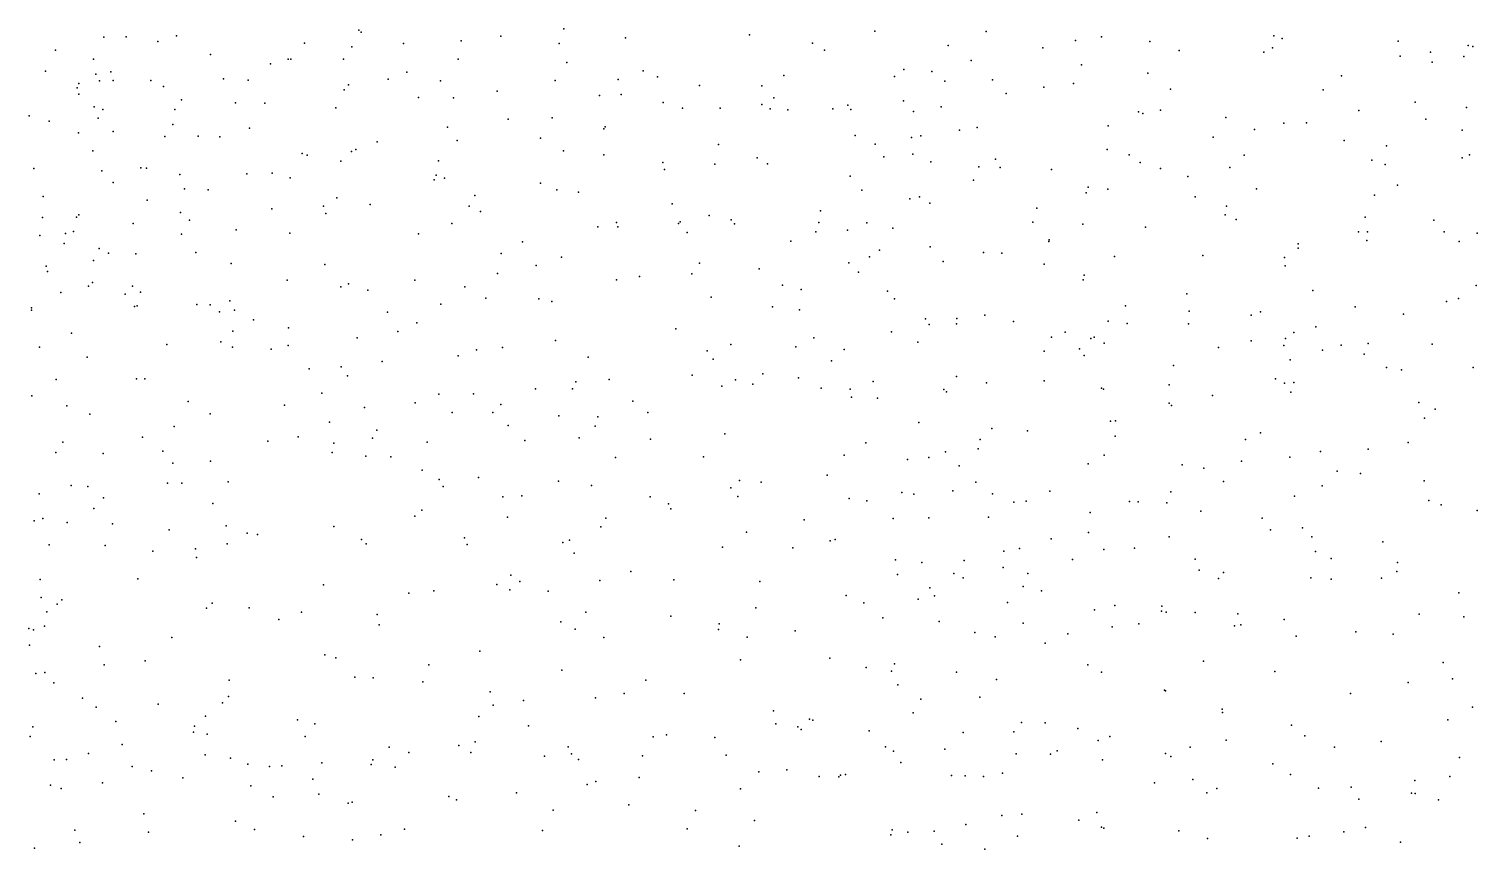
# Model space of a CAD drawing. Header units: metres. Extents: x -23.9 to 23.9, y -27.4 to 27.4.
# Drawn here: x -5.975 to -2.995, y 1.676 to 3.363 of the extents above; entities that cross this region are included whole.
import ezdxf

# ---------------------------------------------------------------- set-up
doc = ezdxf.new("R2010")
doc.units = ezdxf.units.M

msp = doc.modelspace()

# ---------------------------------------------------------------- linework, layer by layer
for p in [(-5.8206, 3.3468, 28.0219), (-5.7747, 3.3472, 28.5209), (-5.71, 3.3377, 27.5799), (-5.6716, 3.3495, 14.1623), (-5.2961, 3.3607, 26.734), (-5.2911, 3.3567, 17.3398), (-5.0855, 3.3388, 17.1034), (-5.0039, 3.3483, 13.3625), (-4.8746, 3.3634, 25.8072), (-4.7473, 3.3452, 29.299), (-4.4924, 3.3513, 13.7434), (-4.2342, 3.3589, 20.8488), (-4.005, 3.3582, 25.313), (-3.8216, 3.3396, 25.6806), (-3.7677, 3.3474, 25.2346), (-3.4131, 3.3494, 13.1032), (-3.3959, 3.344, 15.2456), (-3.1578, 3.3385, 15.1414), (-5.9202, 3.3199, 14.2698), (-5.6014, 3.3111, 27.2591), (-5.4079, 3.3339, 14.0854), (-5.3107, 3.3263, -24.47), (-5.2043, 3.3337, 14.0042), (-4.8842, 3.3335, 26.3143), (-4.363, 3.3343, 16.0922), (-4.3379, 3.3196, 13.6091), (-4.0832, 3.3291, -12.6668), (-3.8889, 3.3247, 29.3055), (-3.6686, 3.3373, 2.7884), (-3.6081, 3.3189, 15.3707), (-3.4341, 3.3157, 29.2034), (-3.4159, 3.3244, 2.8429), (-3.0911, 3.3154, 13.1977), (-3.0137, 3.3295, 25.2807), (-3.0039, 3.3276, 15.082), (-5.8422, 3.3012, 27.8691), (-5.478, 3.2916, 28.9949), (-5.4413, 3.3011, 17.4138), (-5.4364, 3.301, 26.8633), (-5.3277, 3.3014, 29.1078), (-5.0919, 3.3014, 1.6932), (-4.8683, 3.2942, 16.8597), (-4.1749, 3.2801, 13.4182), (-4.0359, 3.2988, 21.7024), (-3.8093, 3.2893, 22.2255), (-3.1534, 3.3074, 29.1636), (-3.0874, 3.2949, 23.7486), (-3.0225, 3.307, 29.0533), (-5.9409, 3.2766, 15.9714), (-5.8721, 3.2509, 28.2031), (-5.8371, 3.2707, 1.0017), (-5.8298, 3.2569, 14.106), (-5.8068, 3.2751, 14.1823), (-5.8015, 3.2577, 26.0527), (-5.7245, 3.2572, 27.4171), (-5.5744, 3.2611, 27.0734), (-5.5238, 3.2578, -13.5605), (-5.3176, 3.2485, 25.9304), (-5.2356, 3.2603, 13.5484), (-5.1977, 3.2744, 17.1983), (-5.1279, 3.2569, 15.8085), (-4.8922, 3.2577, 13.8163), (-4.7623, 3.2591, 26.1599), (-4.7111, 3.2776, 13.7565), (-4.6816, 3.265, 16.6581), (-4.4216, 3.2678, 25.9493), (-4.1937, 3.2655, 15.7662), (-4.1173, 3.2761, 25.8013), (-4.0903, 3.2557, 15.6616), (-3.9921, 3.2588, 29.3633), (-3.8256, 3.2509, 15.5444), (-3.6724, 3.2728, 25.5688), (-3.274, 3.267, 19.5437), (-5.8761, 3.2425, 17.4925), (-5.8727, 3.2295, 27.6985), (-5.6984, 3.2447, -24.4836), (-5.3262, 3.238, 17.2778), (-5.1737, 3.2225, 29.3184), (-5.1015, 3.2215, 13.8752), (-5.0115, 3.2354, 26.3101), (-4.8007, 3.2265, 13.2971), (-4.7561, 3.2288, -13.0472), (-4.5955, 3.247, 26.033), (-4.4669, 3.2461, 29.4002), (-4.4421, 3.222, 16.3846), (-3.9644, 3.2309, 13.2667), (-3.8864, 3.2436, 15.7914), (-3.6262, 3.2395, 13.1059), (-3.3118, 3.238, 25.3637), (-5.8407, 3.2035, 28.5938), (-5.823, 3.1975, 27.5031), (-5.6751, 3.1978, 15.662), (-5.6608, 3.2179, 28.9226), (-5.5499, 3.2111, 17.3784), (-5.4893, 3.2104, 26.7668), (-5.3432, 3.201, 1.4435), (-4.67, 3.212, 1.98), (-4.6299, 3.2004, 13.6645), (-4.5527, 3.2002, 16.4901), (-4.4669, 3.2082, 25.4894), (-4.4498, 3.1994, 13.6303), (-4.4136, 3.1972, 13.073), (-4.3207, 3.1991, 25.8654), (-4.2902, 3.2066, 29.4482), (-4.2838, 3.198, 13.4569), (-4.1757, 3.2157, 15.7634), (-4.1548, 3.1939, 29.4345), (-4.0982, 3.2034, 13.3075), (-3.6915, 3.1927, 15.545), (-3.6831, 3.1897, 22.4551), (-3.6468, 3.1961, 29.3143), (-3.2383, 3.1959, 23.3299), (-3.1228, 3.2131, 13.0838), (-3.0168, 3.2021, 15.2229), (-5.9746, 3.1849, 14.3247), (-5.9331, 3.1736, 28.0699), (-5.8325, 3.1799, 28.7536), (-5.6792, 3.1671, 27.0903), (-5.5211, 3.1593, 29.1234), (-5.114, 3.1614, -13.2987), (-4.9886, 3.1777, 16.9217), (-4.8984, 3.1807, 26.1803), (-4.7891, 3.1623, 13.7003), (-4.0236, 3.1608, 2.4964), (-3.7542, 3.1642, 25.5553), (-3.5122, 3.1813, 29.2902), (-3.3926, 3.1695, 15.4317), (-3.3458, 3.1705, 29.2567), (-3.1005, 3.1779, 25.2232), (-5.873, 3.1495, 14.1856), (-5.8018, 3.1527, 17.38), (-5.6952, 3.142, 14.0604), (-5.627, 3.1426, 26.9075), (-5.5824, 3.1414, 1.2003), (-5.2583, 3.1315, 29.3862), (-5.0941, 3.1336, 17.0186), (-4.9221, 3.1387, 29.4207), (-4.7923, 3.1578, 16.6976), (-4.275, 3.1439, 2.2901), (-4.1592, 3.1402, 21.4021), (-4.1398, 3.1438, 25.7449), (-4.0599, 3.1554, 20.4008), (-3.5381, 3.1405, -24.3769), (-3.4529, 3.1563, 24.8835), (-3.2685, 3.1339, 25.2877), (-3.0259, 3.1553, 19.2354), (-5.8434, 3.1124, 28.8908), (-5.4127, 3.1075, 15.6286), (-5.4022, 3.1037, 17.217), (-5.3114, 3.1113, 13.8776), (-5.3021, 3.1153, 26.3982), (-4.8753, 3.1124, 15.6923), (-4.792, 3.1042, 25.6917), (-4.5561, 3.1255, 29.4728), (-4.2337, 3.1261, 21.125), (-4.2158, 3.1001, 13.3022), (-4.1562, 3.1056, 25.2878), (-3.7566, 3.1152, 13.0536), (-3.7112, 3.1046, 15.6488), (-3.4747, 3.1036, 12.902), (-3.1818, 3.1227, 23.9148), (-3.0107, 3.1042, 29.0572), (-5.9647, 3.0761, 14.279), (-5.8253, 3.0715, 27.2004), (-5.7451, 3.0774, 28.9925), (-5.7332, 3.0772, 26.9975), (-5.3335, 3.0915, 13.7408), (-5.1326, 3.0919, 29.4283), (-4.6703, 3.089, 16.5426), (-4.6669, 3.0746, 25.9582), (-4.5639, 3.0851, 13.5723), (-4.4766, 3.0984, 16.3502), (-4.4553, 3.0861, 25.8743), (-4.1192, 3.0903, 13.2112), (-4.0201, 3.0795, 12.9383), (-3.9864, 3.0958, 25.6405), (-3.9762, 3.0786, 29.4514), (-3.871, 3.0745, 15.7551), (-3.6887, 3.0886, 20.0109), (-3.6467, 3.0761, 25.0196), (-3.5036, 3.0787, 15.5807), (-3.2115, 3.0932, 15.4301), (-3.1843, 3.0847, 24.5852), (-3.026, 3.0982, 25.1434), (-5.8018, 3.0475, 17.2648), (-5.6643, 3.064, 17.2491), (-5.5264, 3.0656, 26.5261), (-5.4747, 3.067, 13.9113), (-5.4372, 3.0573, 13.978), (-5.141, 3.0531, 25.8898), (-5.1373, 3.0624, 13.7678), (-5.1197, 3.0563, 15.6489), (-4.9222, 3.0464, 16.7878), (-4.2852, 3.0603, 16.1381), (-4.0315, 3.0523, 21.7451), (-3.5901, 3.06, 25.4165), (-3.1589, 3.0422, 24.2042), (-5.9457, 3.0185, 28.5336), (-5.7321, 3.0115, 26.834), (-5.6547, 3.0343, 26.7078), (-5.6061, 3.0324, 13.9392), (-5.3418, 3.0162, 17.099), (-5.0577, 3.0211, 26.1418), (-4.8885, 3.0327, 26.0368), (-4.844, 3.0274, 29.5066), (-4.261, 3.0316, 29.5422), (-4.1626, 3.0139, 15.9905), (-4.1426, 3.0179, 25.6815), (-3.7993, 3.0265, 22.2868), (-3.7957, 3.0377, 29.43), (-3.7549, 3.0341, 25.4886), (-3.5749, 3.0178, 15.6157), (-3.4487, 3.0347, 29.3178), (-3.2062, 3.0217, 29.1983), (-5.8726, 2.9809, 28.9052), (-5.6629, 2.9859, 15.2782), (-5.4753, 2.9934, -24.5641), (-5.3688, 2.9987, 29.3514), (-5.3638, 2.9834, 26.3167), (-5.2732, 3.0023, 13.778), (-5.0689, 2.999, 16.8899), (-5.0458, 2.9877, -24.5616), (-4.6516, 3.0036, 29.5456), (-4.3461, 2.9893, 13.4003), (-4.1211, 3.0047, 29.5231), (-3.9007, 2.9949, 25.1748), (-3.5132, 2.9807, 12.8051), (-3.5106, 2.9991, 12.8539), (-5.9473, 2.9758, 28.6944), (-5.877, 2.9761, 14.1617), (-5.7603, 2.963, 26.0507), (-5.6445, 2.9701, 26.5386), (-5.1051, 2.9629, 29.4917), (-4.8044, 2.9564, 13.4319), (-4.7659, 2.9653, 25.9397), (-4.7629, 2.9561, 16.5812), (-4.6381, 2.963, 25.5532), (-4.6347, 2.9667, 16.4542), (-4.5755, 2.9795, 1.9303), (-4.5298, 2.9709, 16.3489), (-4.5234, 2.9626, 13.2557), (-4.3494, 2.9652, 15.5703), (-4.2509, 2.9647, -12.833), (-4.1971, 2.9535, 13.1801), (-3.909, 2.9661, 22.0745), (-3.8061, 2.9615, 12.9333), (-3.6776, 2.9558, 29.4069), (-3.4908, 2.9712, 15.6904), (-3.2253, 2.9763, 25.184), (-3.0838, 2.9698, 12.8825), (-5.9525, 2.9382, 27.411), (-5.9025, 2.9222, 14.7378), (-5.8996, 2.9425, 17.1029), (-5.8831, 2.947, 27.1455), (-5.661, 2.941, 29.1212), (-5.5488, 2.9499, 17.1), (-5.4385, 2.9435, 1.2294), (-5.1731, 2.9421, 13.6903), (-4.9591, 2.9257, 13.5889), (-4.6208, 2.9448, 13.4857), (-4.4072, 2.9268, 16.2376), (-4.3559, 2.946, 25.7551), (-4.2908, 2.9495, 20.8794), (-3.8766, 2.9258, 20.1525), (-3.8754, 2.9294, 29.4801), (-3.3632, 2.921, 25.2271), (-3.2391, 2.9463, 15.6008), (-3.2221, 2.9285, -24.3581), (-3.2206, 2.9461, 12.8039), (-3.0627, 2.9457, 15.5198), (-3.0321, 2.9264, 15.5532), (-2.9952, 2.943, 29.0554), (-5.8305, 2.9117, 13.7437), (-5.8116, 2.902, 26.7992), (-5.7553, 2.9005, 26.6173), (-5.6315, 2.9037, 13.7532), (-5.0035, 2.9012, 15.4975), (-4.8791, 2.8938, 25.946), (-4.2453, 2.8946, 20.503), (-4.2248, 2.9085, 13.0137), (-4.1205, 2.9153, 21.5313), (-4.0109, 2.9035, 15.8786), (-3.9733, 2.9021, 25.534), (-3.7413, 2.8956, 12.8795), (-3.5597, 2.8975, 22.7128), (-3.3913, 2.893, 19.6351), (-3.3634, 2.9121, 12.7442), (-5.9394, 2.8757, 28.8038), (-5.9366, 2.8641, 14.2268), (-5.8419, 2.8873, 14.4509), (-5.5591, 2.8812, 26.3565), (-5.3659, 2.8786, -13.5621), (-4.9316, 2.8769, 16.6993), (-4.595, 2.8817, 25.8316), (-4.4724, 2.8697, 25.7737), (-4.2878, 2.8821, 13.2523), (-4.2679, 2.8628, 25.6666), (-4.0939, 2.8848, 13.0046), (-3.886, 2.8798, -24.5257), (-3.3903, 2.876, 23.0203), (-5.8528, 2.8341, 28.9956), (-5.8445, 2.8421, -13.9009), (-5.762, 2.8344, 13.6249), (-5.444, 2.8466, 13.6809), (-5.3329, 2.8332, 26.158), (-5.3172, 2.8389, 29.4162), (-5.1807, 2.8468, 1.3769), (-5.0782, 2.8329, 16.767), (-5.0108, 2.8602, 29.5548), (-4.7659, 2.847, 25.8789), (-4.7184, 2.8542, 13.4412), (-4.611, 2.8595, 15.4914), (-4.4246, 2.836, 13.3739), (-3.8055, 2.8476, 12.8254), (-3.8037, 2.8572, 25.4228), (-2.9968, 2.8355, 12.8125), (-5.9093, 2.821, 13.5862), (-5.777, 2.8175, 0.8726), (-5.7453, 2.8217, 16.9898), (-5.5619, 2.8041, 13.5981), (-5.2774, 2.826, 13.6443), (-5.0352, 2.8094, 13.5311), (-4.9257, 2.8083, 1.554), (-4.8991, 2.8027, 13.4695), (-4.5709, 2.8119, 13.3844), (-4.3859, 2.8276, -24.5844), (-4.2082, 2.8239, 2.1657), (-4.1939, 2.8083, 16.0508), (-3.5925, 2.8184, 12.6916), (-3.333, 2.8252, 29.2456), (-3.0582, 2.8028, 25.0553), (-3.0332, 2.8092, 19.1917), (-5.9701, 2.7899, 13.945), (-5.9701, 2.7848, 13.7993), (-5.7579, 2.7925, 26.4299), (-5.7524, 2.7936, 29.1001), (-5.6297, 2.7963, 14.2485), (-5.6022, 2.7958, 16.9636), (-5.5829, 2.7813, 29.2541), (-5.5523, 2.7849, 15.0279), (-5.2374, 2.781, 16.828), (-5.1273, 2.7973, 25.8555), (-4.4447, 2.7917, 25.3805), (-4.3896, 2.7853, 25.6898), (-4.0077, 2.7746, 29.5416), (-3.7186, 2.7938, 29.4364), (-3.5873, 2.7828, 15.708), (-3.4601, 2.7745, 12.6406), (-3.4405, 2.7813, 15.6558), (-3.246, 2.7915, 19.4508), (-3.1466, 2.7768, 12.6638), (-5.5558, 2.7415, 1.0284), (-5.5132, 2.7652, 25.9926), (-5.4411, 2.7485, 13.5207), (-5.177, 2.759, 25.9902), (-4.644, 2.7463, 16.4508), (-4.1304, 2.7672, 25.546), (-4.1229, 2.7553, 15.4034), (-4.0661, 2.7569, 15.9357), (-4.0657, 2.768, 20.2895), (-3.9493, 2.7616, 12.8161), (-3.7543, 2.7625, 15.406), (-3.7154, 2.7577, 25.3257), (-3.5891, 2.7569, -12.6045), (-3.3267, 2.7507, 2.7338), (-5.8872, 2.7373, 16.8423), (-5.6916, 2.7144, 16.8665), (-5.5802, 2.7194, 13.4573), (-5.4419, 2.7119, 29.3619), (-5.2997, 2.7282, 26.0393), (-5.2162, 2.7408, 29.5002), (-4.8913, 2.7225, 16.5807), (-4.5308, 2.7145, 16.365), (-4.3598, 2.7276, 29.6708), (-4.2004, 2.7405, 21.3457), (-4.1462, 2.719, 12.9571), (-3.8708, 2.7291, 25.0244), (-3.8426, 2.7397, 22.2625), (-3.79, 2.7264, 12.7033), (-3.7829, 2.7292, 2.4873), (-3.7627, 2.7172, 15.7586), (-3.4603, 2.7218, 29.3025), (-3.3931, 2.7122, 23.6637), (-3.3893, 2.7268, 23.9855), (-3.3721, 2.7389, 25.1858), (-3.2751, 2.713, 12.5875), (-3.2193, 2.7164, 25.1248), (-3.0877, 2.7149, 15.5197), (-5.953, 2.7084, 13.397), (-5.8554, 2.6881, 29.052), (-5.5562, 2.7089, 26.197), (-5.4766, 2.7043, 16.8336), (-5.0917, 2.6911, 16.6787), (-5.0541, 2.7033, 29.6088), (-5.0009, 2.7083, 25.897), (-4.8246, 2.6879, 13.3504), (-4.5795, 2.7009, 13.4187), (-4.567, 2.6842, -13.0693), (-4.3973, 2.7091, 16.2644), (-4.2976, 2.7039, 13.1467), (-3.8858, 2.7002, 25.3963), (-3.8131, 2.7052, 29.4783), (-3.8034, 2.6917, 20.0104), (-3.5269, 2.7078, 12.8224), (-3.3796, 2.6824, 24.2929), (-3.3132, 2.7027, 15.3668), (-3.2274, 2.6941, 15.5655), (-5.3987, 2.6642, 13.3875), (-5.3327, 2.6683, 16.7531), (-5.2483, 2.6793, 13.4293), (-4.4647, 2.6542, 25.6613), (-4.3233, 2.6805, 1.9818), (-3.62, 2.6713, 12.5664), (-3.1816, 2.6669, 29.1497), (-3.1504, 2.6622, 12.5549), (-3.0032, 2.6667, 15.3443), (-5.9189, 2.6419, 26.8994), (-5.7535, 2.6436, 29.1595), (-5.7365, 2.6434, 26.2602), (-5.3194, 2.6496, 29.4525), (-4.933, 2.6227, 29.6689), (-4.8565, 2.6228, 13.6276), (-4.8496, 2.6373, 25.8029), (-4.781, 2.6424, -24.639), (-4.6103, 2.6509, 25.7187), (-4.5495, 2.6287, 1.7521), (-4.521, 2.6417, 13.2572), (-4.4857, 2.6328, 29.7031), (-4.3917, 2.6454, 15.308), (-4.3447, 2.6247, 20.8329), (-4.2378, 2.6381, 20.4182), (-4.0664, 2.6484, 12.9849), (-4.0047, 2.6352, -12.8135), (-3.886, 2.6396, 12.6693), (-3.7681, 2.6242, 12.5959), (-3.629, 2.6313, 25.2952), (-3.4101, 2.6434, 19.6118), (-3.3912, 2.6349, 23.2013), (-3.3719, 2.6361, 29.2472), (-5.9693, 2.6089, -24.5038), (-5.6477, 2.5969, 16.7275), (-5.3722, 2.614, 14.7994), (-5.1804, 2.5939, 14.9578), (-5.1314, 2.6121, 13.3326), (-5.0605, 2.6127, 1.3429), (-4.7327, 2.5975, 29.7245), (-4.2853, 2.6221, 16.1645), (-4.2827, 2.6058, 25.5619), (-4.2292, 2.6039, 12.99), (-4.0921, 2.6218, 15.9834), (-4.087, 2.617, 21.6561), (-3.7637, 2.6221, 25.3504), (-3.629, 2.5932, 15.2719), (-3.5396, 2.6096, -24.5231), (-3.3782, 2.6159, 12.5154), (-3.115, 2.5949, -24.4171), (-5.8974, 2.588, 26.7667), (-5.8498, 2.5709, 26.5182), (-5.6023, 2.5713, 13.2124), (-5.449, 2.5893, 16.7109), (-5.2843, 2.5847, 16.655), (-5.1042, 2.5741, 16.5788), (-5.0202, 2.5745, -13.4501), (-5.0041, 2.5905, 25.7235), (-4.8849, 2.5676, 13.2829), (-4.8041, 2.5657, 1.5163), (-4.7016, 2.574, 13.244), (-3.6236, 2.5885, 15.6873), (-3.103, 2.5628, 29.0977), (-3.0817, 2.5813, 25.0752), (-5.6763, 2.5452, 29.2455), (-5.3565, 2.5545, 1.0814), (-5.2591, 2.5379, 13.1966), (-4.9888, 2.5477, 13.9325), (-4.8099, 2.5465, 16.427), (-4.1436, 2.5536, 12.8438), (-3.9934, 2.5413, 12.6375), (-3.9203, 2.5369, 25.418), (-3.7495, 2.5568, 15.7263), (-3.7392, 2.5574, 24.6835), (-5.9055, 2.5136, 13.0835), (-5.7414, 2.5239, 26.1544), (-5.4833, 2.5154, 13.1343), (-5.4209, 2.5242, 25.9623), (-5.3476, 2.5112, 29.462), (-5.268, 2.5212, 14.3991), (-5.1559, 2.5134, 29.5839), (-4.9549, 2.5168, 25.781), (-4.8429, 2.5219, 15.055), (-4.6961, 2.5194, 16.3437), (-4.5431, 2.5307, 13.1845), (-4.253, 2.5121, 21.2378), (-4.0177, 2.5187, 15.9286), (-3.7401, 2.5253, 12.4885), (-3.4714, 2.5186, 15.6214), (-3.441, 2.5324, 25.2234), (-3.1366, 2.5129, 15.5021), (-5.9196, 2.4917, 16.5174), (-5.8221, 2.49, 29.1609), (-5.6994, 2.4946, -13.9643), (-5.6013, 2.4744, 26.0224), (-5.3509, 2.4921, 13.1112), (-5.2817, 2.4844, -24.6475), (-5.2305, 2.4833, 16.5363), (-4.768, 2.4814, 25.7223), (-4.5869, 2.4833, 13.53), (-4.2973, 2.4862, 16.0884), (-4.167, 2.4773, 16.0062), (-4.1232, 2.4816, 25.0968), (-4.0893, 2.4931, 2.0811), (-4.0216, 2.4996, 15.2026), (-3.7624, 2.4862, 29.4385), (-3.4799, 2.4742, 29.288), (-3.3802, 2.4823, 15.1876), (-3.3171, 2.4938, 12.419), (-3.2191, 2.4991, 25.1349), (-5.6792, 2.4702, 16.5558), (-5.1659, 2.4556, 13.142), (-4.3328, 2.4455, 13.0214), (-4.061, 2.4647, 29.5851), (-3.7954, 2.4687, 22.388), (-3.6023, 2.4665, 24.2974), (-3.5577, 2.4595, 22.8226), (-3.283, 2.4539, 29.1819), (-3.235, 2.4488, 19.4959), (-5.888, 2.4242, 26.445), (-5.8538, 2.4219, 26.238), (-5.6902, 2.4291, 13.0037), (-5.6603, 2.4286, 26.0119), (-5.5648, 2.4315, 0.8528), (-5.1306, 2.4366, 25.807), (-5.1226, 2.4222, 16.4302), (-5.05, 2.4406, 14.7473), (-4.8852, 2.433, 16.4047), (-4.8174, 2.424, 13.1711), (-4.5308, 2.4191, 29.7114), (-4.5127, 2.4342, 16.1851), (-4.4683, 2.4313, 25.655), (-4.0268, 2.4309, -24.6729), (-3.5171, 2.4327, 12.3777), (-3.3139, 2.4234, 15.5629), (-3.1037, 2.4339, 12.7345), (-5.9543, 2.4073, 26.7969), (-5.8219, 2.3985, 16.4244), (-5.5964, 2.3869, 16.4714), (-5.0001, 2.4009, 29.7058), (-4.9606, 2.403, 13.1732), (-4.6966, 2.4008, 29.7558), (-4.6593, 2.3865, 25.7104), (-4.5166, 2.4015, -24.6907), (-4.2874, 2.3977, 13.3875), (-4.2511, 2.3924, 25.5591), (-4.1786, 2.4098, 20.2915), (-4.1541, 2.4064, 21.5082), (-4.0741, 2.4134, 12.6589), (-3.992, 2.4071, 21.9297), (-3.9487, 2.3901, 24.7829), (-3.9233, 2.392, 15.8118), (-3.8745, 2.4127, 19.9956), (-3.7106, 2.3913, 15.1139), (-3.6927, 2.3904, 15.6775), (-3.6333, 2.3888, 19.7904), (-3.625, 2.4111, -12.7232), (-3.3705, 2.4023, 2.6474), (-3.0947, 2.3931, 12.3402), (-3.0687, 2.3842, 29.0616), (-5.9466, 2.3564, 26.6499), (-5.8415, 2.3765, 26.088), (-5.1807, 2.3609, 29.5985), (-5.1669, 2.3736, 1.1301), (-4.9903, 2.3588, 16.3636), (-4.7876, 2.3572, 14.8278), (-4.6541, 2.3761, 16.2346), (-4.1967, 2.3565, 15.9525), (-4.1231, 2.3579, 25.5087), (-4.0006, 2.3589, 12.5257), (-3.7912, 2.3688, 12.8617), (-3.5637, 2.3715, 15.6417), (-3.4373, 2.3566, 23.3366), (-2.9952, 2.3728, 15.0369), (-5.9641, 2.3515, 0.4933), (-5.8967, 2.3481, 29.1376), (-5.803, 2.3454, 26.0775), (-5.6866, 2.3328, 29.2708), (-5.5694, 2.3414, 29.3493), (-5.5258, 2.3263, 25.907), (-5.3478, 2.3398, 16.4317), (-4.798, 2.3394, 25.7465), (-4.4984, 2.3278, -13.1427), (-4.3801, 2.3534, 20.7982), (-3.7944, 2.3271, 25.3766), (-3.4205, 2.3326, 29.2263), (-3.3545, 2.3371, 12.2989), (-5.9336, 2.3024, 16.2701), (-5.8182, 2.3006, 12.9254), (-5.567, 2.3043, -24.6055), (-5.5046, 2.323, 13.0105), (-5.2906, 2.3127, 29.5247), (-5.2809, 2.3039, 25.8513), (-5.0786, 2.3168, 13.1128), (-5.0735, 2.303, 25.7072), (-4.8767, 2.3067, 14.3941), (-4.8625, 2.3115, 16.3143), (-4.5477, 2.2973, 1.5693), (-4.4032, 2.2958, 16.0389), (-4.326, 2.3106, 21.0736), (-4.3161, 2.3132, 29.6393), (-3.8716, 2.3146, 12.3552), (-3.7004, 2.2951, 2.3113), (-3.6286, 2.3188, 12.2929), (-3.3354, 2.3182, 12.7147), (-3.189, 2.3084, 12.2717), (-5.7203, 2.2891, 0.6545), (-5.6326, 2.2941, 12.9686), (-5.6304, 2.2759, 16.3192), (-4.8534, 2.2848, 29.7908), (-4.192, 2.2714, 12.72), (-4.1377, 2.2658, 1.908), (-4.0505, 2.2698, -12.928), (-3.9691, 2.289, 29.453), (-3.9367, 2.2943, 25.4359), (-3.8274, 2.272, 24.5388), (-3.7633, 2.2928, 29.3533), (-3.5754, 2.2724, 29.2583), (-3.3273, 2.2883, -24.5517), (-3.2951, 2.2737, 29.1355), (-3.1591, 2.266, 2.6763), (-4.9834, 2.2399, 16.246), (-4.7366, 2.247, 13.0374), (-4.1875, 2.2407, 29.5839), (-4.0719, 2.2428, 15.8103), (-3.9701, 2.2552, 14.9458), (-3.9193, 2.2432, 15.7154), (-3.5669, 2.2502, 24.1128), (-3.5166, 2.2451, 23.7735), (-3.1602, 2.2472, 25.1227), (-5.9522, 2.2309, 26.4294), (-5.7508, 2.2319, 25.9679), (-5.3688, 2.2196, 16.3186), (-5.142, 2.2076, 13.0574), (-5.0121, 2.2205, 29.6853), (-4.9854, 2.2096, 25.8036), (-4.9646, 2.2265, 13.1079), (-4.9069, 2.207, 1.2414), (-4.8004, 2.2289, 14.1275), (-4.6479, 2.2302, 16.145), (-4.4713, 2.2264, 12.9603), (-4.1214, 2.2138, 13.3049), (-4.0527, 2.2339, 25.4859), (-3.9294, 2.2161, 22.1165), (-3.8916, 2.2071, 29.3608), (-3.5275, 2.2328, 25.2726), (-3.3374, 2.2341, 15.5461), (-3.2952, 2.2311, 25.1783), (-3.1921, 2.2336, 15.5231), (-5.9501, 2.1938, 16.1259), (-5.9167, 2.1801, 26.1152), (-5.9074, 2.1886, 12.8666), (-5.5978, 2.1821, 29.2941), (-5.193, 2.2024, 25.8499), (-4.2933, 2.1978, 12.8046), (-4.2571, 2.183, 25.5849), (-4.1453, 2.1902, 12.6045), (-4.1117, 2.1974, 21.6449), (-3.9615, 2.1831, 12.3573), (-3.7403, 2.1771, 22.5305), (-3.6438, 2.1758, 15.5389), (-3.033, 2.2036, 15.4794), (-5.938, 2.164, 29.0125), (-5.6094, 2.1717, 16.191), (-5.5216, 2.1726, 25.9888), (-5.4605, 2.1482, 16.2015), (-5.414, 2.1636, 12.9747), (-5.2583, 2.1585, 13.011), (-4.8288, 2.1636, 16.1673), (-4.6545, 2.1554, 12.9464), (-4.4791, 2.1726, 14.728), (-4.2181, 2.1517, 14.7982), (-3.7823, 2.1686, 15.579), (-3.6444, 2.1658, 12.8189), (-3.6352, 2.1638, 12.1731), (-3.5753, 2.1626, 22.9944), (-3.4877, 2.1601, 15.5234), (-3.3923, 2.1481, 25.2216), (-3.114, 2.1593, 12.1541), (-3.0222, 2.1541, 28.9432), (-5.975, 2.1301, 15.252), (-5.9657, 2.1269, 26.2981), (-5.9429, 2.1346, 14.9604), (-5.2544, 2.1373, 29.508), (-4.8804, 2.1433, 29.7535), (-4.8509, 2.1285, 25.5135), (-4.5562, 2.1279, 13.7811), (-4.5547, 2.1398, 16.0367), (-4.3986, 2.1251, 13.5898), (-4.1023, 2.1444, 29.4797), (-4.0287, 2.1216, 15.7003), (-3.9294, 2.1411, 20.1033), (-3.8374, 2.1192, 2.0894), (-3.7458, 2.1332, -24.7002), (-3.6912, 2.1396, 29.2292), (-3.494, 2.1353, 12.1469), (-3.4813, 2.1375, 29.1355), (-3.2443, 2.1234, 15.4624), (-3.1681, 2.1181, 28.9858), (-5.9738, 2.0956, 15.7331), (-5.8297, 2.0929, 29.1662), (-5.6808, 2.1112, 16.0935), (-4.7922, 2.1117, 25.7736), (-4.4974, 2.1123, 14.4113), (-3.9867, 2.1129, 29.384), (-3.8836, 2.0997, 12.1992), (-3.3671, 2.1142, 19.7319), (-5.7359, 2.0635, 0.5197), (-5.3665, 2.0757, 29.4205), (-5.3436, 2.0697, 25.844), (-5.0473, 2.0833, 16.0925), (-4.5108, 2.0658, 29.6636), (-4.3271, 2.0687, 1.6276), (-4.1939, 2.0572, 20.3212), (-3.5582, 2.0627, 15.4478), (-3.0649, 2.0598, 25.1069), (-5.9607, 2.0376, 26.0857), (-5.9423, 2.0396, 0.3464), (-5.8202, 2.0552, 15.2126), (-5.3041, 2.0301, 12.953), (-5.2666, 2.0281, 16.0971), (-5.1521, 2.0549, 25.8112), (-4.8788, 2.0442, 16.0503), (-4.2522, 2.0494, 21.2912), (-4.1998, 2.0423, 25.5741), (-4.0661, 2.0398, 12.4001), (-3.7962, 2.0554, 12.1086), (-3.768, 2.0398, 14.7415), (-3.4115, 2.0416, 29.0468), (-3.0455, 2.0265, 28.8764), (-5.9236, 2.0178, 29.0007), (-5.5633, 2.0233, 12.8869), (-5.1644, 2.0202, 12.9836), (-5.0259, 1.9997, -13.6666), (-4.7059, 2.0234, 1.2975), (-4.1871, 2.0141, 15.7254), (-3.9837, 2.0252, 25.4759), (-3.6384, 2.0028, 25.3284), (-3.6366, 2.0018, 29.122), (-3.1366, 2.0189, 12.0461), (-5.8648, 1.9864, 12.8407), (-5.8365, 1.9678, 14.8476), (-5.7089, 1.974, 15.5714), (-5.5768, 1.9772, 29.2894), (-5.5642, 1.9901, 25.8409), (-5.02, 1.9723, 15.9821), (-4.9571, 1.982, 13.0206), (-4.8092, 1.9875, 12.9455), (-4.7501, 1.9959, 29.7237), (-4.6266, 1.9963, 15.9649), (-4.1399, 1.9848, 29.4325), (-4.0182, 1.9885, 24.7086), (-3.2554, 1.9962, 25.1731), (-3.0046, 1.968, -24.5423), (-5.796, 1.9389, 26.0857), (-5.6117, 1.9495, 15.2272), (-5.4223, 1.9421, 25.801), (-5.0493, 1.9492, 25.6109), (-4.4431, 1.9607, 25.7227), (-4.3685, 1.9433, -24.7968), (-4.3617, 1.9411, 15.7842), (-4.1557, 1.9563, 14.5789), (-3.52, 1.964, 25.2821), (-3.5193, 1.9572, 12.0098), (-3.0552, 1.9423, 15.3198), (-5.9722, 1.9076, 14.5533), (-5.9667, 1.9277, 26.0071), (-5.6367, 1.9168, 12.8442), (-5.6345, 1.9287, 15.6835), (-5.6085, 1.9128, 15.8582), (-5.4067, 1.908, 15.9074), (-5.3865, 1.9337, 29.3828), (-4.9472, 1.9295, 25.7346), (-4.6628, 1.9109, 12.8271), (-4.4383, 1.9336, 12.7514), (-4.393, 1.9277, 29.5837), (-4.3859, 1.9224, 13.955), (-4.2463, 1.9195, 13.5968), (-4.0529, 1.9159, 29.3396), (-3.9486, 1.9176, 22.0762), (-3.9326, 1.9365, 15.5137), (-3.8838, 1.9356, 13.1605), (-3.817, 1.9244, 29.178), (-3.7506, 1.908, 12.1156), (-3.3768, 1.9313, 12.6832), (-3.3498, 1.909, 25.2156), (-5.7833, 1.891, 25.8973), (-5.2338, 1.8855, 25.751), (-5.0904, 1.889, 15.9013), (-5.0571, 1.8969, 12.965), (-4.8653, 1.8863, 29.7041), (-4.6906, 1.907, 25.7463), (-4.5637, 1.906, 29.6582), (-4.2123, 1.8865, 15.6538), (-4.1958, 1.8774, 25.613), (-4.0904, 1.8817, 12.3269), (-3.8594, 1.8783, 22.3067), (-3.7751, 1.8994, 15.3901), (-3.5854, 1.8861, 23.174), (-3.5117, 1.9, 2.2858), (-3.2883, 1.886, 28.8987), (-3.1925, 1.8977, 11.954), (-5.923, 1.8599, 12.8196), (-5.8976, 1.8607, -14.3977), (-5.8525, 1.873, 14.7032), (-5.6122, 1.87, 15.0873), (-5.5604, 1.863, 25.9462), (-5.5243, 1.8509, -14.1204), (-5.4547, 1.8475, 15.555), (-5.3726, 1.8536, 0.6875), (-5.2709, 1.8501, 12.8955), (-5.2675, 1.8598, 25.7423), (-5.1936, 1.8748, 29.4872), (-5.0657, 1.8747, 0.9373), (-4.9143, 1.8675, 12.9419), (-4.8584, 1.8719, 15.8777), (-4.8445, 1.8602, 1.1011), (-4.7125, 1.8679, 15.8271), (-4.5402, 1.869, 15.7748), (-4.1806, 1.854, 12.4276), (-3.9435, 1.8724, 29.2428), (-3.8727, 1.8715, 24.4271), (-3.766, 1.8594, 25.3935), (-3.6365, 1.8726, -12.9424), (-3.6253, 1.8669, 20.0186), (-3.4155, 1.8512, 15.2772), (-3.0315, 1.8643, 12.5857), (-5.7628, 1.8461, -24.563), (-5.7228, 1.8371, 14.8675), (-5.6584, 1.8229, 29.2463), (-5.4798, 1.8461, 15.7536), (-5.3907, 1.82, 15.3822), (-5.2211, 1.8443, 15.8762), (-4.7194, 1.8233, 29.6925), (-4.4733, 1.8348, 25.767), (-4.4155, 1.8391, 15.6975), (-4.3488, 1.8251, 29.5053), (-4.3087, 1.8245, 20.7792), (-4.3052, 1.8281, 25.7094), (-4.2946, 1.8294, 12.5615), (-4.0767, 1.8278, 20.344), (-4.0488, 1.8265, 15.5107), (-4.0109, 1.8252, 21.8248), (-3.9716, 1.8324, 25.4967), (-3.5803, 1.8195, 23.4704), (-3.3788, 1.8295, 11.9298), (-3.0509, 1.8256, 28.7527), (-5.931, 1.8074, 0.2289), (-5.9084, 1.8004, 28.9678), (-5.824, 1.8126, 29.1641), (-5.5181, 1.8063, 25.7569), (-5.3785, 1.7891, 25.7508), (-4.9719, 1.7917, 25.7617), (-4.8265, 1.8087, 25.7623), (-4.8083, 1.815, 25.4018), (-4.5108, 1.8, 25.1771), (-3.659, 1.8123, 15.2581), (-3.551, 1.7915, 12.032), (-3.5306, 1.8005, 28.9539), (-3.3216, 1.8012, 19.841), (-3.2541, 1.8034, 25.186), (-3.1301, 1.7909, 15.2317), (-3.1234, 1.8175, 19.6985), (-3.1223, 1.7903, 14.6601), (-5.4723, 1.7835, 15.2048), (-5.3181, 1.7704, 15.7546), (-5.3098, 1.7729, 15.5804), (-5.1111, 1.7843, 12.9107), (-5.0949, 1.7773, 29.5291), (-4.7406, 1.7669, 12.7965), (-3.2385, 1.7791, 2.4989), (-3.0744, 1.7777, 25.154), (-5.7383, 1.7487, 12.8147), (-5.5503, 1.7333, 15.016), (-4.8962, 1.7563, 15.7414), (-4.6032, 1.7558, 29.6503), (-4.4819, 1.7349, 12.6395), (-3.9732, 1.7451, 29.2049), (-3.9318, 1.7481, 14.4055), (-3.8146, 1.7356, 29.0892), (-3.7777, 1.7515, 24.2234), (-5.8808, 1.7152, 14.46), (-5.7292, 1.7108, 25.8919), (-5.5112, 1.7164, 12.8233), (-5.4101, 1.7018, 29.367), (-5.2511, 1.7053, 15.4639), (-5.2022, 1.7168, 15.7175), (-4.9182, 1.7145, 29.6301), (-4.6209, 1.7175, 12.7063), (-4.2013, 1.7055, 20.5442), (-4.1987, 1.7158, 12.4019), (-4.1667, 1.7108, 1.5641), (-4.1121, 1.7131, 13.7423), (-4.0471, 1.7268, 14.1367), (-3.9411, 1.7025, 1.761), (-3.7678, 1.7212, 12.1655), (-3.7635, 1.7188, 15.2592), (-3.6088, 1.7136, 2.0977), (-3.365, 1.6988, 11.9505), (-3.3404, 1.7029, 15.1573), (-3.269, 1.7114, 28.7849), (-3.2247, 1.7202, 12.6391), (-5.9635, 1.6777, 26.6055), (-5.8706, 1.6897, 25.9835), (-5.3089, 1.6954, 12.8321), (-4.5137, 1.6824, 15.5273), (-4.0967, 1.6859, 15.4017), (-4.0078, 1.6762, 25.6061), (-3.55, 1.6982, 25.3115), (-3.1524, 1.6902, 11.8364)]:
    msp.add_point(p)

doc.saveas('drawing.dxf')
